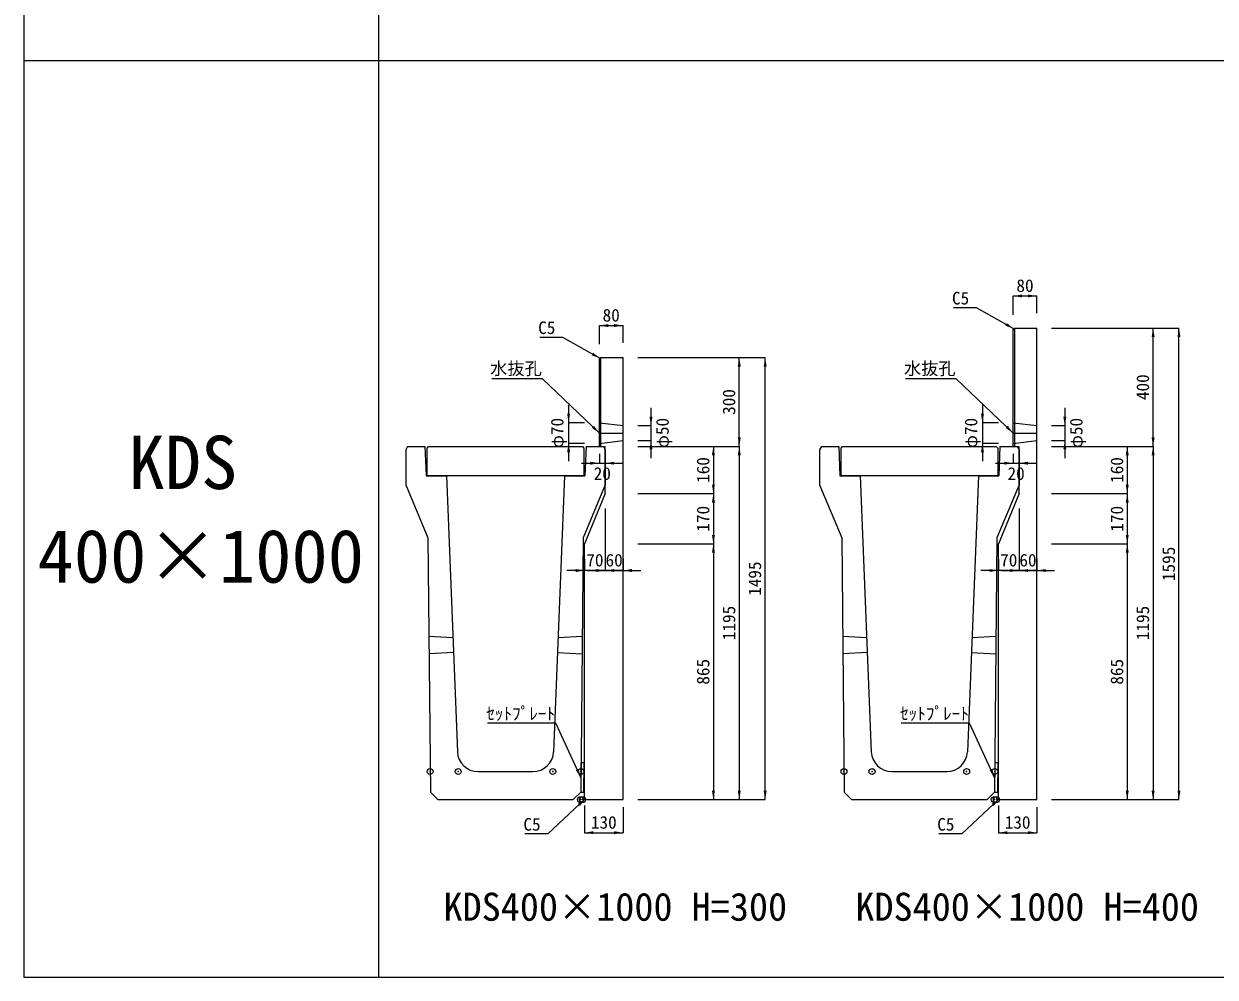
# Model space of a CAD drawing. Units: millimetres at full size, sheet at 1:40. Extents: x 172874 to 199766, y 869448 to 902797.
# Drawn here: x 172874 to 176905, y 869448 to 872673 of the extents above; entities that cross this region are included whole.
import ezdxf
from ezdxf.enums import TextEntityAlignment as Align

# ---------------------------------------------------------------- set-up
doc = ezdxf.new("R2010")
doc.units = ezdxf.units.MM
doc.header["$LTSCALE"] = 40
doc.header["$PDMODE"] = 32
doc.header["$PDSIZE"] = 20
doc.linetypes.add('DASHED', pattern=[7.5, 6, -1.5])
doc.linetypes.add('USER1', pattern=[28.575, 19.05, -3.175, 3.175, -3.175])
for name, color, linetype, lineweight in [('セットプレート', 3, 'Continuous', 13), ('パネックスKDS', 2, 'Continuous', 13), ('図枠', 5, 'Continuous', 13), ('寸法線', 7, 'Continuous', 13), ('引出線', 4, 'Continuous', 13), ('本体', 2, 'Continuous', 13), ('補助線', 8, 'Continuous', 13)]:
    doc.layers.add(name, color=color, linetype=linetype, lineweight=lineweight)
doc.layers.add('文字', color=7, linetype='Continuous')
doc.styles.add('ＭＳ ゴシック', font='')
doc.styles.get('ＭＳ ゴシック').set_extended_font_data('MS Gothic')

# ---------------------------------------------------------------- blocks, each defined once
blk = doc.blocks.new('filled_arrow')
at = {"color": 0, "linetype": 'Continuous', "lineweight": -2}
blk.add_solid([(7.5, 1.25), (0, 0), (7.5, -1.25)], dxfattribs=at)

msp = doc.modelspace()

# ---------------------------------------------------------------- linework, layer by layer
at = {"layer": 'セットプレート'}
for points in [[(174758.13, 870073.73), (174769.13, 870073.62), (174770.08, 870173.62), (174759.08, 870173.72)], [(176158.13, 870073.73), (176169.13, 870073.62), (176170.08, 870173.62), (176159.08, 870173.72)]]:
    msp.add_lwpolyline(points, close=True, dxfattribs=at)
at = {"layer": 'パネックスKDS'}
for p, q in [((176221.29, 871638.73), (176226.29, 871643.73)), ((176221.29, 871243.73), (176221.29, 871638.73)), ((176226.29, 871643.73), (176301.29, 871643.73)), ((176301.29, 870048.73), (176301.29, 871643.73)), ((174821.29, 871538.73), (174826.29, 871543.73)), ((174821.29, 871243.73), (174821.29, 871538.73)), ((174826.29, 871543.73), (174901.29, 871543.73)), ((174901.29, 870048.73), (174901.29, 871543.73)), ((174821.29, 871243.73), (174841.29, 871243.73)), ((174841.29, 871083.73), (174841.29, 871243.73)), ((176221.29, 871243.73), (176241.29, 871243.73)), ((176241.29, 871083.73), (176241.29, 871243.73)), ((174841.29, 871083.73), (174771.29, 870913.73)), ((176241.29, 871083.73), (176171.29, 870913.73)), ((174771.29, 870053.73), (174771.29, 870913.73)), ((176171.29, 870053.73), (176171.29, 870913.73)), ((174771.29, 870053.73), (174776.29, 870048.73)), ((174776.29, 870048.73), (174901.29, 870048.73)), ((176171.29, 870053.73), (176176.29, 870048.73)), ((176176.29, 870048.73), (176301.29, 870048.73))]:
    msp.add_line(p, q, dxfattribs=at)
at = {"layer": 'パネックスKDS', "lineweight": 5}
for p, q in [((176226.29, 871243.73), (176226.29, 871643.73)), ((174826.29, 871243.73), (174826.29, 871543.73))]:
    msp.add_line(p, q, dxfattribs=at)
at = {"layer": 'パネックスKDS', "linetype": 'DASHED', "lineweight": 9}
for p, q in [((174821.29, 871323.73), (174901.29, 871313.73)), ((176221.29, 871323.73), (176301.29, 871313.73)), ((174821.29, 871253.73), (174901.29, 871263.73)), ((176221.29, 871253.73), (176301.29, 871263.73))]:
    msp.add_line(p, q, dxfattribs=at)
at = {"layer": '図枠'}
for p, q in [((172874.21, 884548.33), (172874.21, 869448.33)), ((174074.21, 884548.33), (174074.21, 869448.33)), ((172874.21, 872548.33), (185274.21, 872548.33)), ((172874.21, 872548.33), (185274.21, 872548.33)), ((172874.21, 869448.33), (185274.21, 869448.33))]:
    msp.add_line(p, q, dxfattribs=at)
at = {"layer": '寸法線'}
for p, q in [((176221.29, 871752.28), (176301.29, 871752.28)), ((176221.29, 871688.73), (176221.29, 871752.28)), ((176301.29, 871693.73), (176301.29, 871752.28)), ((174821.29, 871652.28), (174901.29, 871652.28)), ((174821.29, 871588.73), (174821.29, 871652.28)), ((174901.29, 871593.73), (174901.29, 871652.28)), ((176351.29, 871643.73), (176782.13, 871643.73)), ((176351.29, 871643.73), (176694.63, 871643.73)), ((176694.63, 871243.73), (176694.63, 871643.73)), ((176782.13, 870048.73), (176782.13, 871643.73)), ((174951.29, 871543.73), (175382.13, 871543.73)), ((174951.29, 871543.73), (175294.63, 871543.73)), ((175294.63, 871243.73), (175294.63, 871543.73)), ((175382.13, 870048.73), (175382.13, 871543.73)), ((174717.22, 871383.73), (174717.22, 871193.73)), ((174995.96, 871373.73), (174995.96, 871203.73)), ((176117.22, 871383.73), (176117.22, 871193.73)), ((176395.96, 871373.73), (176395.96, 871203.73)), ((174771.29, 871323.73), (174717.22, 871323.73)), ((174951.29, 871313.73), (174995.96, 871313.73)), ((176171.29, 871323.73), (176117.22, 871323.73)), ((176351.29, 871313.73), (176395.96, 871313.73)), ((174771.29, 871253.73), (174717.22, 871253.73)), ((174951.29, 871263.73), (174995.96, 871263.73)), ((176171.29, 871253.73), (176117.22, 871253.73)), ((176351.29, 871263.73), (176395.96, 871263.73)), ((174821.29, 871218.73), (174821.29, 871186.65)), ((174841.29, 871218.73), (174841.29, 871186.65)), ((174951.29, 871243.73), (175294.63, 871243.73)), ((174951.29, 871243.73), (175207.13, 871243.73)), ((174951.29, 871243.73), (175294.63, 871243.73)), ((175207.13, 871243.73), (175207.13, 871083.73)), ((175294.63, 871243.73), (175294.63, 870048.73)), ((176221.29, 871218.73), (176221.29, 871186.65)), ((176241.29, 871218.73), (176241.29, 871186.65)), ((176351.29, 871243.73), (176694.63, 871243.73)), ((176351.29, 871243.73), (176607.13, 871243.73)), ((176351.29, 871243.73), (176694.63, 871243.73)), ((176607.13, 871243.73), (176607.13, 871083.73)), ((176694.63, 871243.73), (176694.63, 870048.73)), ((174761.29, 871186.65), (174901.29, 871186.65)), ((176161.29, 871186.65), (176301.29, 871186.65)), ((174951.29, 871083.73), (175207.13, 871083.73)), ((174951.29, 871083.73), (175207.13, 871083.73)), ((175207.13, 871083.73), (175207.13, 870913.73)), ((176351.29, 871083.73), (176607.13, 871083.73)), ((176351.29, 871083.73), (176607.13, 871083.73)), ((176607.13, 871083.73), (176607.13, 870913.73)), ((174841.29, 871033.73), (174841.29, 870823.73)), ((176241.29, 871033.73), (176241.29, 870823.73)), ((174951.29, 870913.73), (175207.13, 870913.73)), ((174951.29, 870913.73), (175207.13, 870913.73)), ((175207.13, 870913.73), (175207.13, 870048.73)), ((176351.29, 870913.73), (176607.13, 870913.73)), ((176351.29, 870913.73), (176607.13, 870913.73)), ((176607.13, 870913.73), (176607.13, 870048.73)), ((174771.29, 870861.99), (174771.29, 870823.73)), ((174841.29, 870863.73), (174841.29, 870823.73)), ((174901.29, 870863.73), (174901.29, 870823.73)), ((176171.29, 870861.99), (176171.29, 870823.73)), ((176241.29, 870863.73), (176241.29, 870823.73)), ((176301.29, 870863.73), (176301.29, 870823.73)), ((174901.29, 870823.73), (174711.29, 870823.73)), ((174781.29, 870823.73), (174961.29, 870823.73)), ((176301.29, 870823.73), (176111.29, 870823.73)), ((176181.29, 870823.73), (176361.29, 870823.73)), ((174951.29, 870048.73), (175382.13, 870048.73)), ((174951.29, 870048.73), (175294.63, 870048.73)), ((174951.29, 870048.73), (175207.13, 870048.73)), ((176351.29, 870048.73), (176782.13, 870048.73)), ((176351.29, 870048.73), (176694.63, 870048.73)), ((176351.29, 870048.73), (176607.13, 870048.73)), ((174771.29, 870028.73), (174771.29, 869936.93)), ((174901.29, 870023.73), (174901.29, 869936.93)), ((176171.29, 870028.73), (176171.29, 869936.93)), ((176301.29, 870023.73), (176301.29, 869936.93)), ((174771.29, 869936.93), (174901.29, 869936.93)), ((176171.29, 869936.93), (176301.29, 869936.93))]:
    msp.add_line(p, q, dxfattribs=at)
at = {"layer": '引出線'}
for points in [[(176223.79, 871641.23), (176097.42, 871712.31), (176019.65, 871712.31)], [(174823.79, 871541.23), (174697.42, 871612.31), (174619.65, 871612.31)], [(174821.29, 871288.73), (174628.83, 871472.18), (174457.09, 871472.18)], [(176221.29, 871288.73), (176028.83, 871472.18), (175857.09, 871472.18)], [(174758.6, 870123.73), (174673.76, 870307.19), (174442.4, 870307.19)], [(176158.6, 870123.73), (176073.76, 870307.19), (175842.4, 870307.19)], [(174773.79, 870051.23), (174647.42, 869932.58), (174569.65, 869932.58)], [(176173.79, 870051.23), (176047.42, 869932.58), (175969.65, 869932.58)]]:
    msp.add_lwpolyline(points, dxfattribs=at)
at = {"layer": '本体'}
for p, q in [((174172.29, 871243.73), (174166.29, 871231.73)), ((174166.29, 871231.73), (174166.29, 871113.73)), ((174172.29, 871243.73), (174231.29, 871243.73)), ((174231.29, 871243.73), (174235.29, 871143.73)), ((174776.29, 871243.73), (174772.29, 871143.73)), ((174776.29, 871243.73), (174835.29, 871243.73)), ((174835.29, 871243.73), (174841.29, 871231.73)), ((174841.29, 871231.73), (174841.29, 871113.73)), ((175572.29, 871243.73), (175566.29, 871231.73)), ((175566.29, 871231.73), (175566.29, 871113.73)), ((175572.29, 871243.73), (175631.29, 871243.73)), ((175631.29, 871243.73), (175635.29, 871143.73)), ((176176.29, 871243.73), (176172.29, 871143.73)), ((176176.29, 871243.73), (176235.29, 871243.73)), ((176235.29, 871243.73), (176241.29, 871231.73)), ((176241.29, 871231.73), (176241.29, 871113.73)), ((174235.29, 871143.73), (174303.79, 871143.73)), ((174303.79, 871143.73), (174341.1, 870210.93)), ((174703.79, 871143.73), (174666.48, 870210.93)), ((174703.79, 871143.73), (174772.29, 871143.73)), ((175635.29, 871143.73), (175703.79, 871143.73)), ((175703.79, 871143.73), (175741.1, 870210.93)), ((176103.79, 871143.73), (176066.48, 870210.93)), ((176103.79, 871143.73), (176172.29, 871143.73)), ((174166.29, 871113.73), (174241.29, 870933.73)), ((174841.29, 871113.73), (174766.29, 870933.73)), ((175566.29, 871113.73), (175641.29, 870933.73)), ((176241.29, 871113.73), (176166.29, 870933.73)), ((174241.29, 870933.73), (174249.46, 870073.73)), ((174766.29, 870933.73), (174758.13, 870073.73)), ((175641.29, 870933.73), (175649.46, 870073.73)), ((176166.29, 870933.73), (176158.13, 870073.73)), ((174244.44, 870601.73), (174325.67, 870596.73)), ((174681.91, 870596.73), (174763.14, 870601.73)), ((175644.44, 870601.73), (175725.67, 870596.73)), ((176081.91, 870596.73), (176163.14, 870601.73)), ((174327.67, 870546.73), (174245.01, 870541.73)), ((174679.91, 870546.73), (174762.57, 870541.73)), ((175727.67, 870546.73), (175645.01, 870541.73)), ((176079.91, 870546.73), (176162.57, 870541.73)), ((174411.05, 870143.73), (174596.54, 870143.73)), ((175811.05, 870143.73), (175996.54, 870143.73)), ((174274.69, 870048.73), (174249.46, 870073.73)), ((174274.69, 870048.73), (174732.89, 870048.73)), ((174732.89, 870048.73), (174758.13, 870073.73)), ((175674.69, 870048.73), (175649.46, 870073.73)), ((175674.69, 870048.73), (176132.89, 870048.73)), ((176132.89, 870048.73), (176158.13, 870073.73))]:
    msp.add_line(p, q, dxfattribs=at)
at = {"layer": '本体', "lineweight": 20}
for points in [[(174238.79, 871237.73), (174243.79, 871243.73), (174763.79, 871243.73), (174768.79, 871237.73), (174768.79, 871143.73), (174238.79, 871143.73)], [(175638.79, 871237.73), (175643.79, 871243.73), (176163.79, 871243.73), (176168.79, 871237.73), (176168.79, 871143.73), (175638.79, 871143.73)]]:
    msp.add_lwpolyline(points, close=True, dxfattribs=at)
at = {"layer": '本体'}
for centre, start, end in [((174411.05, 870213.73), 182.29061, 270), ((174596.54, 870213.73), 270, 357.70939), ((175811.05, 870213.73), 182.29061, 270), ((175996.54, 870213.73), 270, 357.70939)]:
    msp.add_arc(centre, 70, start, end, dxfattribs=at)
at = {"layer": '補助線', "linetype": 'USER1'}
for p, q in [((174821.29, 871288.73), (174901.29, 871288.73)), ((176221.29, 871288.73), (176301.29, 871288.73))]:
    msp.add_line(p, q, dxfattribs=at)
at = {"layer": '補助線'}
for p in [(174248.79, 870143.73), (174343.79, 870143.73), (174663.79, 870143.73), (174758.79, 870143.73), (175648.79, 870143.73), (175743.79, 870143.73), (176063.79, 870143.73), (176158.79, 870143.73), (174757.29, 870048.73), (174764.29, 870048.73), (174764.29, 870048.73), (176157.29, 870048.73), (176164.29, 870048.73), (176164.29, 870048.73)]:
    msp.add_point(p, dxfattribs=at)

# ---------------------------------------------------------------- block references
at = {"layer": '寸法線', "xscale": 4, "yscale": 4}
for p in [(176221.29, 871752.28), (174821.29, 871652.28), (174841.29, 871186.65), (176241.29, 871186.65), (174841.29, 870823.73), (174901.29, 870823.73), (176241.29, 870823.73), (176301.29, 870823.73), (174771.29, 869936.93), (176171.29, 869936.93)]:
    msp.add_blockref('filled_arrow', p, dxfattribs=at)
for p, rotation in [((176301.29, 871752.28), 180), ((174901.29, 871652.28), 180), ((176694.63, 871643.73), 270), ((176782.13, 871643.73), 270), ((175294.63, 871543.73), 270), ((175382.13, 871543.73), 270), ((174717.22, 871323.73), 90), ((174995.96, 871313.73), 90), ((176117.22, 871323.73), 90), ((176395.96, 871313.73), 90), ((174717.22, 871253.73), 270), ((174995.96, 871263.73), 270), ((175294.63, 871243.73), 90), ((176117.22, 871253.73), 270), ((176395.96, 871263.73), 270), ((176694.63, 871243.73), 90), ((175207.13, 871243.73), 270), ((175294.63, 871243.73), 270), ((176607.13, 871243.73), 270), ((176694.63, 871243.73), 270), ((174821.29, 871186.65), 180), ((176221.29, 871186.65), 180), ((175207.13, 871083.73), 90), ((176607.13, 871083.73), 90), ((175207.13, 871083.73), 270), ((176607.13, 871083.73), 270), ((175207.13, 870913.73), 90), ((176607.13, 870913.73), 90), ((175207.13, 870913.73), 270), ((176607.13, 870913.73), 270), ((174771.29, 870823.73), 180), ((174841.29, 870823.73), 180), ((176171.29, 870823.73), 180), ((176241.29, 870823.73), 180), ((175207.13, 870048.73), 90), ((175294.63, 870048.73), 90), ((175382.13, 870048.73), 90), ((176607.13, 870048.73), 90), ((176694.63, 870048.73), 90), ((176782.13, 870048.73), 90), ((174901.29, 869936.93), 180), ((176301.29, 869936.93), 180)]:
    msp.add_blockref('filled_arrow', p, dxfattribs=dict(at, rotation=rotation))
at = {"layer": '引出線', "xscale": 4, "yscale": 4}
for p, rotation in [((176223.79, 871641.23), 150.6), ((174823.79, 871541.23), 150.6), ((174821.29, 871288.73), 136.4), ((176221.29, 871288.73), 136.4), ((174758.6, 870123.73), 114.8), ((176158.6, 870123.73), 114.8), ((174773.79, 870051.23), 223.2), ((176173.79, 870051.23), 223.2)]:
    msp.add_blockref('filled_arrow', p, dxfattribs=dict(at, rotation=rotation))

# ---------------------------------------------------------------- texts
at = {"layer": '寸法線', "style": 'ＭＳ ゴシック'}
for s, p in [('80', (176261.29, 871787.28)), ('80', (174861.29, 871687.28)), ('20', (174831.29, 871151.65)), ('20', (176231.29, 871151.65)), ('70', (174806.29, 870858.73)), ('60', (174871.29, 870858.73)), ('70', (176206.29, 870858.73)), ('60', (176271.29, 870858.73)), ('130', (174836.29, 869971.93)), ('130', (176236.29, 869971.93))]:
    msp.add_text(s, height=42.72, dxfattribs=at).set_placement(p, align=Align.MIDDLE_CENTER)
for s, p in [('400', (176659.63, 871443.73)), ('300', (175259.63, 871393.73)), ('φ70', (174678.56, 871288.73)), ('φ50', (175034.62, 871288.73)), ('φ70', (176078.56, 871288.73)), ('φ50', (176434.62, 871288.73)), ('160', (175172.13, 871163.73)), ('160', (176572.13, 871163.73)), ('170', (175172.13, 870998.73)), ('170', (176572.13, 870998.73)), ('1595', (176747.13, 870846.23)), ('1495', (175347.13, 870796.23)), ('1195', (175259.63, 870646.23)), ('1195', (176659.63, 870646.23)), ('865', (175172.13, 870481.23)), ('865', (176572.13, 870481.23))]:
    msp.add_text(s, height=42.72, rotation=90, dxfattribs=at).set_placement(p, align=Align.MIDDLE_CENTER)
at = {"layer": '引出線', "style": 'ＭＳ ゴシック'}
for s, p in [('C5', (176072.42, 871766.31)), ('C5', (174672.42, 871666.31)), ('水抜孔', (174626.58, 871528.46)), ('水抜孔', (176026.58, 871528.46)), ('ｾｯﾄﾌﾟﾚｰﾄ', (174671.51, 870361.19)), ('ｾｯﾄﾌﾟﾚｰﾄ', (176071.51, 870361.19)), ('C5', (174622.42, 869986.58)), ('C5', (176022.42, 869986.58))]:
    msp.add_text(s, height=42.72, dxfattribs=at).set_placement(p, align=Align.TOP_RIGHT)
at = {"layer": '文字', "style": 'ＭＳ ゴシック'}
for s, p in [('KDS ', (173228.16, 871279.69)), ('400×1000', (172920.6, 870963.02))]:
    msp.add_text(s, height=180.4, dxfattribs=at).set_placement(p, align=Align.TOP_LEFT)
for s, p in [('KDS400×1000 H=300', (174293.87, 869610.66)), ('KDS400×1000 H=400', (175687.24, 869610.66))]:
    msp.add_text(s, height=94.94, dxfattribs=at).set_placement(p, align=Align.BOTTOM_LEFT)

doc.saveas('drawing.dxf')
